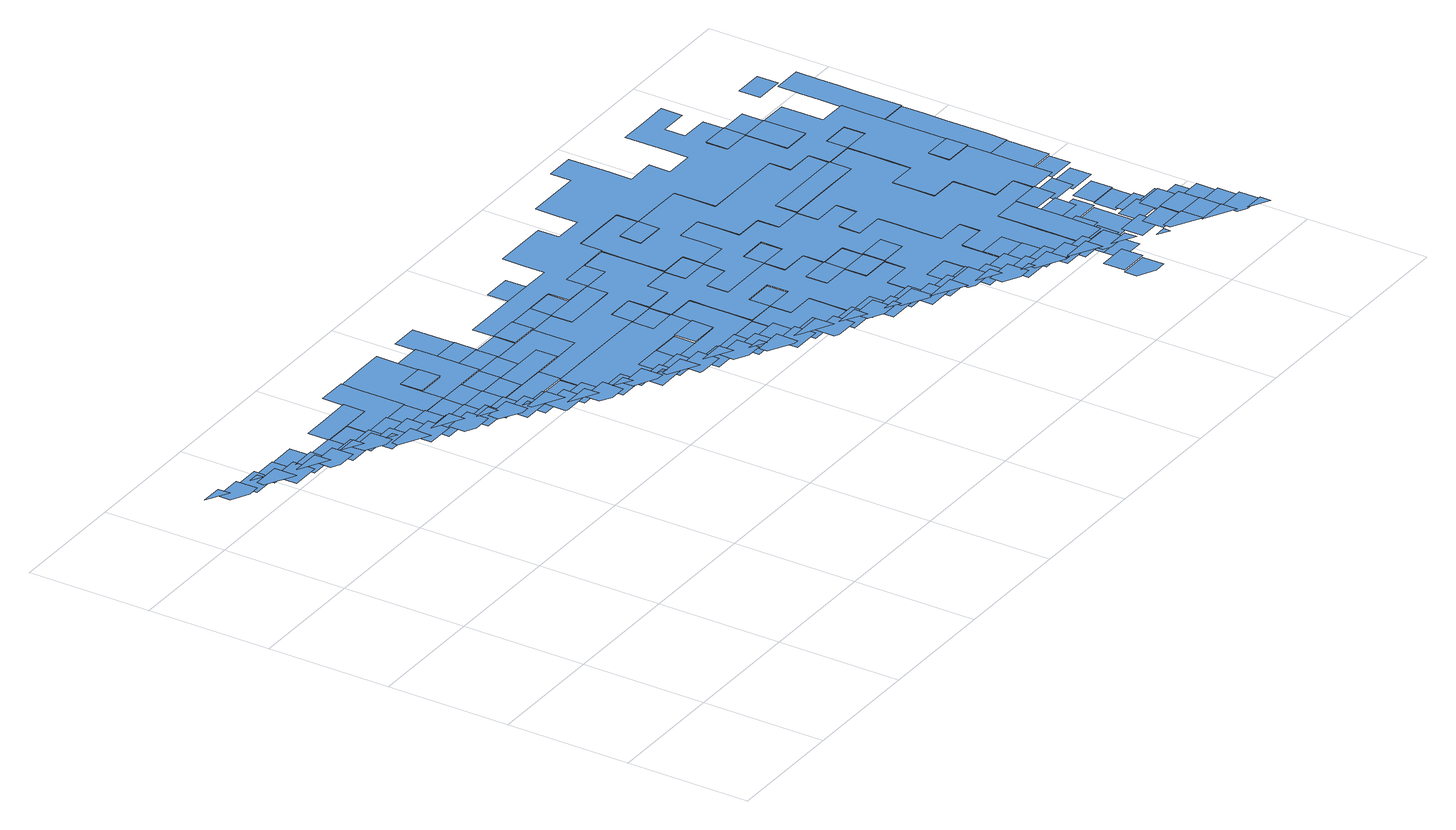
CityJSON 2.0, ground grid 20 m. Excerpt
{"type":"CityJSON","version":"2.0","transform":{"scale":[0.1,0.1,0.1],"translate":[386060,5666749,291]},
"CityObjects":{
"waterbody1":{"type":"WaterBody","attributes":{"Height":"298.3"},"geometry":[{"type":"MultiSurface","lod":"1","boundaries":[[[0,1,2]]]}]},
"waterbody2":{"type":"WaterBody","attributes":{"Height":"297.2"},"geometry":[{"type":"MultiSurface","lod":"1","boundaries":[[[3,4,5,6,7]]]}]},
"waterbody3":{"type":"WaterBody","attributes":{"Height":"299.4"},"geometry":[{"type":"MultiSurface","lod":"1","boundaries":[[[8,9,10]]]}]},
"waterbody4":{"type":"WaterBody","attributes":{"Height":"298.1"},"geometry":[{"type":"MultiSurface","lod":"1","boundaries":[[[11,12,13,14,15]]]}]},
"waterbody5":{"type":"WaterBody","attributes":{"Height":"296.5"},"geometry":[{"type":"MultiSurface","lod":"1","boundaries":[[[16,17,18,19]]]}]},
"waterbody6":{"type":"WaterBody","attributes":{"Height":"300.0"},"geometry":[{"type":"MultiSurface","lod":"1","boundaries":[[[20,21,22]]]}]},
"waterbody7":{"type":"WaterBody","attributes":{"Height":"299.1"},"geometry":[{"type":"MultiSurface","lod":"1","boundaries":[[[23,24,25,26]]]}]},
"waterbody8":{"type":"WaterBody","attributes":{"Height":"296.8"},"geometry":[{"type":"MultiSurface","lod":"1","boundaries":[[[27,28,29,30]]]}]},
"waterbody9":{"type":"WaterBody","attributes":{"Height":"295.7"},"geometry":[{"type":"MultiSurface","lod":"1","boundaries":[[[31,32,33,34]]]}]},
"waterbody10":{"type":"WaterBody","attributes":{"Height":"300.3"},"geometry":[{"type":"MultiSurface","lod":"1","boundaries":[[[35,36,37]]]}]},
"waterbody11":{"type":"WaterBody","attributes":{"Height":"297.9"},"geometry":[{"type":"MultiSurface","lod":"1","boundaries":[[[38,39,40,41,42]]]}]},
"waterbody12":{"type":"WaterBody","attributes":{"Height":"296.1"},"geometry":[{"type":"MultiSurface","lod":"1","boundaries":[[[43,44,45,46]]]}]},
"waterbody13":{"type":"WaterBody","attributes":{"Height":"295.5"},"geometry":[{"type":"MultiSurface","lod":"1","boundaries":[[[47,48,49,50]]]}]},
"waterbody14":{"type":"WaterBody","attributes":{"Height":"299.1"},"geometry":[{"type":"MultiSurface","lod":"1","boundaries":[[[51,52,53,54,55]]]}]},
"waterbody15":{"type":"WaterBody","attributes":{"Height":"300.1"},"geometry":[{"type":"MultiSurface","lod":"1","boundaries":[[[56,57,58]]]}]},
"waterbody16":{"type":"WaterBody","attributes":{"Height":"296.9"},"geometry":[{"type":"MultiSurface","lod":"1","boundaries":[[[59,60,61,62]]]}]},
"waterbody17":{"type":"WaterBody","attributes":{"Height":"295.8"},"geometry":[{"type":"MultiSurface","lod":"1","boundaries":[[[63,64,65,66]]]}]},
"waterbody18":{"type":"WaterBody","attributes":{"Height":"298.5"},"geometry":[{"type":"MultiSurface","lod":"1","boundaries":[[[67,68,69,70]]]}]},
"waterbody19":{"type":"WaterBody","attributes":{"Height":"297.5"},"geometry":[{"type":"MultiSurface","lod":"1","boundaries":[[[71,72,73,74]]]}]},
"waterbody20":{"type":"WaterBody","attributes":{"Height":"296.1"},"geometry":[{"type":"MultiSurface","lod":"1","boundaries":[[[75,76,77,78]]]}]},
"waterbody21":{"type":"WaterBody","attributes":{"Height":"295.5"},"geometry":[{"type":"MultiSurface","lod":"1","boundaries":[[[79,80,81,82]]]}]},
"waterbody22":{"type":"WaterBody","attributes":{"Height":"299.7"},"geometry":[{"type":"MultiSurface","lod":"1","boundaries":[[[83,84,85]]]}]},
"waterbody23":{"type":"WaterBody","attributes":{"Height":"297.4"},"geometry":[{"type":"MultiSurface","lod":"1","boundaries":[[[86,87,88,89]]]}]},
"waterbody24":{"type":"WaterBody","attributes":{"Height":"296.7"},"geometry":[{"type":"MultiSurface","lod":"1","boundaries":[[[90,91,92,93]]]}]},
"waterbody25":{"type":"WaterBody","attributes":{"Height":"295.7"},"geometry":[{"type":"MultiSurface","lod":"1","boundaries":[[[94,95,96,97,98,99]]]}]},
"waterbody26":{"type":"WaterBody","attributes":{"Height":"295.8"},"geometry":[{"type":"MultiSurface","lod":"1","boundaries":[[[100,101,102,103]]]}]},
"waterbody27":{"type":"WaterBody","attributes":{"Height":"297.6"},"geometry":[{"type":"MultiSurface","lod":"1","boundaries":[[[104,105,106,107,108]]]}]},
"waterbody28":{"type":"WaterBody","attributes":{"Height":"299.5"},"geometry":[{"type":"MultiSurface","lod":"1","boundaries":[[[109,110,111]]]}]},
"waterbody29":{"type":"WaterBody","attributes":{"Height":"296.0"},"geometry":[{"type":"MultiSurface","lod":"1","boundaries":[[[112,113,114,115]]]}]},
"waterbody30":{"type":"WaterBody","attributes":{"Height":"295.7"},"geometry":[{"type":"MultiSurface","lod":"1","boundaries":[[[116,117,118,119]]]}]},
"waterbody31":{"type":"WaterBody","attributes":{"Height":"295.6"},"geometry":[{"type":"MultiSurface","lod":"1","boundaries":[[[120,121,122,123,124,125,126,127,128,129]]]}]},
"waterbody32":{"type":"WaterBody","attributes":{"Height":"295.5"},"geometry":[{"type":"MultiSurface","lod":"1","boundaries":[[[130,131,132,133]]]}]},
"waterbody33":{"type":"WaterBody","attributes":{"Height":"298.1"},"geometry":[{"type":"MultiSurface","lod":"1","boundaries":[[[134,135,136,137,138]]]}]},
"waterbody34":{"type":"WaterBody","attributes":{"Height":"299.3"},"geometry":[{"type":"MultiSurface","lod":"1","boundaries":[[[139,140,141]]]}]},
"waterbody35":{"type":"WaterBody","attributes":{"Height":"296.4"},"geometry":[{"type":"MultiSurface","lod":"1","boundaries":[[[142,143,144,145]]]}]},
"waterbody36":{"type":"WaterBody","attributes":{"Height":"295.4"},"geometry":[{"type":"MultiSurface","lod":"1","boundaries":[[[146,147,148,149]]]}]},
"waterbody37":{"type":"WaterBody","attributes":{"Height":"295.3"},"geometry":[{"type":"MultiSurface","lod":"1","boundaries":[[[150,151,152,153]]]}]},
"waterbody38":{"type":"WaterBody","attributes":{"Height":"298.5"},"geometry":[{"type":"MultiSurface","lod":"1","boundaries":[[[154,155,156,157]]]}]},
"waterbody39":{"type":"WaterBody","attributes":{"Height":"296.6"},"geometry":[{"type":"MultiSurface","lod":"1","boundaries":[[[158,159,160,161]]]}]},
"waterbody40":{"type":"WaterBody","attributes":{"Height":"295.4"},"geometry":[{"type":"MultiSurface","lod":"1","boundaries":[[[162,163,146,164]]]}]},
"waterbody41":{"type":"WaterBody","attributes":{"Height":"295.3"},"geometry":[{"type":"MultiSurface","lod":"1","boundaries":[[[165,166,153,167]]]}]},
"waterbody42":{"type":"WaterBody","attributes":{"Height":"297.7"},"geometry":[{"type":"MultiSurface","lod":"1","boundaries":[[[168,169,170]]]}]},
"waterbody43":{"type":"WaterBody","attributes":{"Height":"295.2"},"geometry":[{"type":"MultiSurface","lod":"1","boundaries":[[[171,172,173,174]]]}]},
"waterbody44":{"type":"WaterBody","attributes":{"Height":"295.4"},"geometry":[{"type":"MultiSurface","lod":"1","boundaries":[[[175,176,177,178,179,180,181,182,183,184,185,186]]]}]},
"waterbody45":{"type":"WaterBody","attributes":{"Height":"296.4"},"geometry":[{"type":"MultiSurface","lod":"1","boundaries":[[[187,188,189,190,191]]]}]},
"waterbody46":{"type":"WaterBody","attributes":{"Height":"295.0"},"geometry":[{"type":"MultiSurface","lod":"1","boundaries":[[[192,193,194,195]]]}]},
"waterbody47":{"type":"WaterBody","attributes":{"Height":"295.5"},"geometry":[{"type":"MultiSurface","lod":"1","boundaries":[[[196,197,198,199]]]}]},
"waterbody48":{"type":"WaterBody","attributes":{"Height":"295.0"},"geometry":[{"type":"MultiSurface","lod":"1","boundaries":[[[200,201,202,203]]]}]},
"waterbody49":{"type":"WaterBody","attributes":{"Height":"296.4"},"geometry":[{"type":"MultiSurface","lod":"1","boundaries":[[[204,205,206,191,207]]]}]},
"waterbody50":{"type":"WaterBody","attributes":{"Height":"298.3"},"geometry":[{"type":"MultiSurface","lod":"1","boundaries":[[[208,209,210]]]}]},
"waterbody51":{"type":"WaterBody","attributes":{"Height":"295.3"},"geometry":[{"type":"MultiSurface","lod":"1","boundaries":[[[211,212,213,214,215,216,217,218,150,219]]]}]},
"waterbody52":{"type":"WaterBody","attributes":{"Height":"295.1"},"geometry":[{"type":"MultiSurface","lod":"1","boundaries":[[[220,221,222,223]]]}]},
"waterbody53":{"type":"WaterBody","attributes":{"Height":"294.8"},"geometry":[{"type":"MultiSurface","lod":"1","boundaries":[[[224,225,226,227,228,229]]]}]},
"waterbody54":{"type":"WaterBody","attributes":{"Height":"295.3"},"geometry":[{"type":"MultiSurface","lod":"1","boundaries":[[[230,231,232,233]]]}]},
"waterbody55":{"type":"WaterBody","attributes":{"Height":"294.5"},"geometry":[{"type":"MultiSurface","lod":"1","boundaries":[[[234,235,236,237]]]}]},
"waterbody56":{"type":"WaterBody","attributes":{"Height":"297.4"},"geometry":[{"type":"MultiSurface","lod":"1","boundaries":[[[238,239,240,241,242]]]}]},
"waterbody57":{"type":"WaterBody","attributes":{"Height":"295.4"},"geometry":[{"type":"MultiSurface","lod":"1","boundaries":[[[243,244,245,246]]]}]},
"waterbody58":{"type":"WaterBody","attributes":{"Height":"298.4"},"geometry":[{"type":"MultiSurface","lod":"1","boundaries":[[[247,248,249]]]}]},
"waterbody59":{"type":"WaterBody","attributes":{"Height":"295.0"},"geometry":[{"type":"MultiSurface","lod":"1","boundaries":[[[250,251,252,203]]]}]},
"waterbody60":{"type":"WaterBody","attributes":{"Height":"295.1"},"geometry":[{"type":"MultiSurface","lod":"1","boundaries":[[[253,254,255,223]]]}]},
"waterbody61":{"type":"WaterBody","attributes":{"Height":"294.9"},"geometry":[{"type":"MultiSurface","lod":"1","boundaries":[[[256,257,258,259,260,261]]]}]},
"waterbody62":{"type":"WaterBody","attributes":{"Height":"295.2"},"geometry":[{"type":"MultiSurface","lod":"1","boundaries":[[[262,263,264,265]]]}]},
"waterbody63":{"type":"WaterBody","attributes":{"Height":"297.7"},"geometry":[{"type":"MultiSurface","lod":"1","boundaries":[[[266,267,268,269]]]}]},
"waterbody64":{"type":"WaterBody","attributes":{"Height":"295.7"},"geometry":[{"type":"MultiSurface","lod":"1","boundaries":[[[270,271,272,273]]]}]},
"waterbody65":{"type":"WaterBody","attributes":{"Height":"295.1"},"geometry":[{"type":"MultiSurface","lod":"1","boundaries":[[[274,275,276,277,278,279]]]}]},
"waterbody66":{"type":"WaterBody","attributes":{"Height":"294.9"},"geometry":[{"type":"MultiSurface","lod":"1","boundaries":[[[280,281,282,283]]]}]},
"waterbody67":{"type":"WaterBody","attributes":{"Height":"298.5"},"geometry":[{"type":"MultiSurface","lod":"1","boundaries":[[[284,285,286]]]}]},
"waterbody68":{"type":"WaterBody","attributes":{"Height":"294.8"},"geometry":[{"type":"MultiSurface","lod":"1","boundaries":[[[287,288,289,290,291,292,293,294]]]}]},
"waterbody69":{"type":"WaterBody","attributes":{"Height":"296.5"},"geometry":[{"type":"MultiSurface","lod":"1","boundaries":[[[295,296,297,298,299]]]}]},
"waterbody70":{"type":"WaterBody","attributes":{"Height":"295.0"},"geometry":[{"type":"MultiSurface","lod":"1","boundaries":[[[300,301,302,303]]]}]},
"waterbody71":{"type":"WaterBody","attributes":{"Height":"294.5"},"geometry":[{"type":"MultiSurface","lod":"1","boundaries":[[[304,305,306,307]]]}]},
"waterbody72":{"type":"WaterBody","attributes":{"Height":"294.6"},"geometry":[{"type":"MultiSurface","lod":"1","boundaries":[[[308,309,310,311,312,313,314,315,316,317,318,319,320,321,322,323]]]}]},
"waterbody73":{"type":"WaterBody","attributes":{"Height":"295.0"},"geometry":[{"type":"MultiSurface","lod":"1","boundaries":[[[324,325,326,327]]]}]},
"waterbody74":{"type":"WaterBody","attributes":{"Height":"297.1"},"geometry":[{"type":"MultiSurface","lod":"1","boundaries":[[[328,329,330,331,332]]]}]},
"waterbody75":{"type":"WaterBody","attributes":{"Height":"298.3"},"geometry":[{"type":"MultiSurface","lod":"1","boundaries":[[[333,334,335]]]}]},
"waterbody76":{"type":"WaterBody","attributes":{"Height":"295.1"},"geometry":[{"type":"MultiSurface","lod":"1","boundaries":[[[336,337,338,339]]]}]},
"waterbody77":{"type":"WaterBody","attributes":{"Height":"294.4"},"geometry":[{"type":"MultiSurface","lod":"1","boundaries":[[[340,341,342,343]]]}]},
"waterbody78":{"type":"WaterBody","attributes":{"Height":"296.9"},"geometry":[{"type":"MultiSurface","lod":"1","boundaries":[[[344,345,346,347,348]]]}]},
"waterbody79":{"type":"WaterBody","attributes":{"Height":"294.8"},"geometry":[{"type":"MultiSurface","lod":"1","boundaries":[[[349,350,351,294]]]}]},
"waterbody80":{"type":"WaterBody","attributes":{"Height":"295.9"},"geometry":[{"type":"MultiSurface","lod":"1","boundaries":[[[352,353,354,355]]]}]},
"waterbody81":{"type":"WaterBody","attributes":{"Height":"294.6"},"geometry":[{"type":"MultiSurface","lod":"1","boundaries":[[[356,357,358,359]]]}]},
"waterbody82":{"type":"WaterBody","attributes":{"Height":"298.2"},"geometry":[{"type":"MultiSurface","lod":"1","boundaries":[[[360,361,362,363,364]]]}]},
"waterbody83":{"type":"WaterBody","attributes":{"Height":"294.7"},"geometry":[{"type":"MultiSurface","lod":"1","boundaries":[[[365,366,367,368,369,370,371,372,373,374,375,376,377,378,379,380,381,382,383,384,385,386,387,388,389,390]]]}]},
"waterbody84":{"type":"WaterBody","attributes":{"Height":"294.7"},"geometry":[{"type":"MultiSurface","lod":"1","boundaries":[[[391,392,393,394]]]}]},
"waterbody85":{"type":"WaterBody","attributes":{"Height":"294.5"},"geometry":[{"type":"MultiSurface","lod":"1","boundaries":[[[395,304,396,397,398,399,400,401,402,403,404,405]]]}]},
"waterbody86":{"type":"WaterBody","attributes":{"Height":"295.8"},"geometry":[{"type":"MultiSurface","lod":"1","boundaries":[[[406,407,408,409]]]}]},
"waterbody87":{"type":"WaterBody","attributes":{"Height":"294.7"},"geometry":[{"type":"MultiSurface","lod":"1","boundaries":[[[410,411,412,374]]]}]},
"waterbody88":{"type":"WaterBody","attributes":{"Height":"295.2"},"geometry":[{"type":"MultiSurface","lod":"1","boundaries":[[[413,414,415,416]]]}]},
"waterbody89":{"type":"WaterBody","attributes":{"Height":"294.5"},"geometry":[{"type":"MultiSurface","lod":"1","boundaries":[[[403,417,418,419]]]}]},
"waterbody90":{"type":"WaterBody","attributes":{"Height":"294.4"},"geometry":[{"type":"MultiSurface","lod":"1","boundaries":[[[420,421,422,423]]]}]},
"waterbody91":{"type":"WaterBody","attributes":{"Height":"294.8"},"geometry":[{"type":"MultiSurface","lod":"1","boundaries":[[[424,349,425,426,427,428]]]}]},
"waterbody92":{"type":"WaterBody","attributes":{"Height":"294.6"},"geometry":[{"type":"MultiSurface","lod":"1","boundaries":[[[429,430,431,309]]]}]},
"waterbody93":{"type":"WaterBody","attributes":{"Height":"294.8"},"geometry":[{"type":"MultiSurface","lod":"1","boundaries":[[[432,433,434,435]]]}]},
"waterbody94":{"type":"WaterBody","attributes":{"Height":"298.4"},"geometry":[{"type":"MultiSurface","lod":"1","boundaries":[[[436,437,438]]]}]},
"waterbody95":{"type":"WaterBody","attributes":{"Height":"296.3"},"geometry":[{"type":"MultiSurface","lod":"1","boundaries":[[[439,440,441,442,443]]]}]},
"waterbody96":{"type":"WaterBody","attributes":{"Height":"294.9"},"geometry":[{"type":"MultiSurface","lod":"1","boundaries":[[[444,445,446,447]]]}]},
"waterbody97":{"type":"WaterBody","attributes":{"Height":"297.6"},"geometry":[{"type":"MultiSurface","lod":"1","boundaries":[[[448,449,450,451,452]]]}]},
"waterbody98":{"type":"WaterBody","attributes":{"Height":"298.5"},"geometry":[{"type":"MultiSurface","lod":"1","boundaries":[[[453,454,455]]]}]},
"waterbody99":{"type":"WaterBody","attributes":{"Height":"294.5"},"geometry":[{"type":"MultiSurface","lod":"1","boundaries":[[[456,457,458,459,460,461,462,463,464,399]]]}]},
"waterbody100":{"type":"WaterBody","attributes":{"Height":"295.4"},"geometry":[{"type":"MultiSurface","lod":"1","boundaries":[[[465,466,467,468]]]}]},
"waterbody101":{"type":"WaterBody","attributes":{"Height":"294.8"},"geometry":[{"type":"MultiSurface","lod":"1","boundaries":[[[469,470,471,428]]]}]},
"waterbody102":{"type":"WaterBody","attributes":{"Height":"298.2"},"geometry":[{"type":"MultiSurface","lod":"1","boundaries":[[[472,473,474,475,476]]]}]},
"waterbody103":{"type":"WaterBody","attributes":{"Height":"295.9"},"geometry":[{"type":"MultiSurface","lod":"1","boundaries":[[[477,478,479,480]]]}]},
"waterbody104":{"type":"WaterBody","attributes":{"Height":"294.4"},"geometry":[{"type":"MultiSurface","lod":"1","boundaries":[[[481,482,483,484]]]}]},
"waterbody105":{"type":"WaterBody","attributes":{"Height":"294.7"},"geometry":[{"type":"MultiSurface","lod":"1","boundaries":[[[485,486,487,488]]]}]},
"waterbody106":{"type":"WaterBody","attributes":{"Height":"298.4"},"geometry":[{"type":"MultiSurface","lod":"1","boundaries":[[[489,490,491,492,493]]]}]},
"waterbody107":{"type":"WaterBody","attributes":{"Height":"294.6"},"geometry":[{"type":"MultiSurface","lod":"1","boundaries":[[[494,495,496,497,498,499,500,501,502,503,504,505,506,507,508,509,510,511,512,513,514,515,516,517,518,519,520,521,522,523,524,525,429,323],[526,527,528,498]]]}]},
"waterbody108":{"type":"WaterBody","attributes":{"Height":"296.7"},"geometry":[{"type":"MultiSurface","lod":"1","boundaries":[[[529,530,531,532]]]}]},
"waterbody109":{"type":"WaterBody","attributes":{"Height":"294.7"},"geometry":[{"type":"MultiSurface","lod":"1","boundaries":[[[533,390,534,535]]]}]},
"waterbody110":{"type":"WaterBody","attributes":{"Height":"295.2"},"geometry":[{"type":"MultiSurface","lod":"1","boundaries":[[[536,537,538,539]]]}]},
"waterbody111":{"type":"WaterBody","attributes":{"Height":"298.9"},"geometry":[{"type":"MultiSurface","lod":"1","boundaries":[[[540,541,542]]]}]},
"waterbody112":{"type":"WaterBody","attributes":{"Height":"298.1"},"geometry":[{"type":"MultiSurface","lod":"1","boundaries":[[[543,544,545,546,547]]]}]},
"waterbody113":{"type":"WaterBody","attributes":{"Height":"295.7"},"geometry":[{"type":"MultiSurface","lod":"1","boundaries":[[[548,549,550,551]]]}]},
"waterbody114":{"type":"WaterBody","attributes":{"Height":"294.7"},"geometry":[{"type":"MultiSurface","lod":"1","boundaries":[[[552,553,554,555]]]}]},
"waterbody115":{"type":"WaterBody","attributes":{"Height":"297.4"},"geometry":[{"type":"MultiSurface","lod":"1","boundaries":[[[556,557,558,559,560]]]}]},
"waterbody116":{"type":"WaterBody","attributes":{"Height":"298.6"},"geometry":[{"type":"MultiSurface","lod":"1","boundaries":[[[561,562,563]]]}]},
"waterbody117":{"type":"WaterBody","attributes":{"Height":"294.6"},"geometry":[{"type":"MultiSurface","lod":"1","boundaries":[[[564,565,566,516]]]}]},
"waterbody118":{"type":"WaterBody","attributes":{"Height":"296.3"},"geometry":[{"type":"MultiSurface","lod":"1","boundaries":[[[567,568,569,570]]]}]},
"waterbody119":{"type":"WaterBody","attributes":{"Height":"294.9"},"geometry":[{"type":"MultiSurface","lod":"1","boundaries":[[[571,572,573,574]]]}]},
"waterbody120":{"type":"WaterBody","attributes":{"Height":"294.7"},"geometry":[{"type":"MultiSurface","lod":"1","boundaries":[[[575,554,576,577]]]}]},
"waterbody121":{"type":"WaterBody","attributes":{"Height":"294.8"},"geometry":[{"type":"MultiSurface","lod":"1","boundaries":[[[578,579,580,581]]]}]},
"waterbody122":{"type":"WaterBody","attributes":{"Height":"294.6"},"geometry":[{"type":"MultiSurface","lod":"1","boundaries":[[[582,583,513,510]]]}]},
"waterbody123":{"type":"WaterBody","attributes":{"Height":"294.9"},"geometry":[{"type":"MultiSurface","lod":"1","boundaries":[[[584,585,586,587,588,589,590,591,592,593,594,595,596,597,598,599,600,601,602,603,604,605,606,607,608,609,610,611,612,613,614,615,616,617,618,283,619,620,621,622,623,624,625,626,627,628,629,574,630,631,632,633,634,635,636,637,638,639,640,641,642,643,644,645,646,647,648,649,650,651,652,653,654,655,656,657,658,659,660,661,662,663,664,665,666,667,668,669,670,671,672,673],[674,675,676,640]]]}]},
"waterbody124":{"type":"WaterBody","attributes":{"Height":"294.7"},"geometry":[{"type":"MultiSurface","lod":"1","boundaries":[[[677,678,555,679,575,680,681,577,682,683,684,685,686,687,688,689,690,691,692,693,694,695,696,697,698,699,700,701,702,703,704,705,706,707,708,709,710,711,712,713,535,714,715,716,717,718],[719,720,721,718]]]}]},
"waterbody125":{"type":"WaterBody","attributes":{"Height":"294.6"},"geometry":[{"type":"MultiSurface","lod":"1","boundaries":[[[722,723,724,725]]]}]},
"waterbody126":{"type":"WaterBody","attributes":{"Height":"298.2"},"geometry":[{"type":"MultiSurface","lod":"1","boundaries":[[[726,727,728,729,730]]]}]},
"waterbody127":{"type":"WaterBody","attributes":{"Height":"296.3"},"geometry":[{"type":"MultiSurface","lod":"1","boundaries":[[[731,732,567,733]]]}]},
"waterbody128":{"type":"WaterBody","attributes":{"Height":"298.4"},"geometry":[{"type":"MultiSurface","lod":"1","boundaries":[[[734,735,736]]]}]},
"waterbody129":{"type":"WaterBody","attributes":{"Height":"295.6"},"geometry":[{"type":"MultiSurface","lod":"1","boundaries":[[[737,738,739,740]]]}]},
"waterbody130":{"type":"WaterBody","attributes":{"Height":"294.8"},"geometry":[{"type":"MultiSurface","lod":"1","boundaries":[[[741,742,743,744]]]}]},
"waterbody131":{"type":"WaterBody","attributes":{"Height":"298.6"},"geometry":[{"type":"MultiSurface","lod":"1","boundaries":[[[745,746,747,748]]]}]},
"waterbody132":{"type":"WaterBody","attributes":{"Height":"297.3"},"geometry":[{"type":"MultiSurface","lod":"1","boundaries":[[[749,750,751,752]]]}]},
"waterbody133":{"type":"WaterBody","attributes":{"Height":"295.6"},"geometry":[{"type":"MultiSurface","lod":"1","boundaries":[[[753,754,737,755]]]}]},
"waterbody134":{"type":"WaterBody","attributes":{"Height":"295.0"},"geometry":[{"type":"MultiSurface","lod":"1","boundaries":[[[756,757,758,759]]]}]},
"waterbody135":{"type":"WaterBody","attributes":{"Height":"294.9"},"geometry":[{"type":"MultiSurface","lod":"1","boundaries":[[[760,761,762,763]]]}]},
"waterbody136":{"type":"WaterBody","attributes":{"Height":"294.8"},"geometry":[{"type":"MultiSurface","lod":"1","boundaries":[[[764,765,766,767,768,769,770,771,772,773,774,775,776,777,778,779,780,781,782,783,784,785,786,787,788,789,790,791,792,793,794,795],[796,797,798,795]]]}]},
"waterbody137":{"type":"WaterBody","attributes":{"Height":"298.7"},"geometry":[{"type":"MultiSurface","lod":"1","boundaries":[[[799,800,801]]]}]},
"waterbody138":{"type":"WaterBody","attributes":{"Height":"298.1"},"geometry":[{"type":"MultiSurface","lod":"1","boundaries":[[[802,803,804,805,806]]]}]},
"waterbody139":{"type":"WaterBody","attributes":{"Height":"296.0"},"geometry":[{"type":"MultiSurface","lod":"1","boundaries":[[[807,808,809,810]]]}]},
"waterbody140":{"type":"WaterBody","attributes":{"Height":"292.3"},"geometry":[{"type":"MultiSurface","lod":"1","boundaries":[[[811,812,813,814,815]]]}]},
"waterbody141":{"type":"WaterBody","attributes":{"Height":"298.1"},"geometry":[{"type":"MultiSurface","lod":"1","boundaries":[[[816,817,818]]]}]},
"waterbody142":{"type":"WaterBody","attributes":{"Height":"292.6"},"geometry":[{"type":"MultiSurface","lod":"1","boundaries":[[[819,820,821,822]]]}]},
"waterbody143":{"type":"WaterBody","attributes":{"Height":"294.4"},"geometry":[{"type":"MultiSurface","lod":"1","boundaries":[[[823,824,825,826]]]}]},
"waterbody144":{"type":"WaterBody","attributes":{"Height":"298.7"},"geometry":[{"type":"MultiSurface","lod":"1","boundaries":[[[827,828,829,830,831]]]}]},
"waterbody145":{"type":"WaterBody","attributes":{"Height":"294.8"},"geometry":[{"type":"MultiSurface","lod":"1","boundaries":[[[832,833,834,835,836,837,838,839,840,841,842,843,844,845,846,847,848,849,850,851,852,853,854,855,856,857,858,859,860,861,862,863,864,865,866,785,867,868,869,781]]]}]},
"waterbody146":{"type":"WaterBody","attributes":{"Height":"294.9"},"geometry":[{"type":"MultiSurface","lod":"1","boundaries":[[[870,871,872,873,874,875,876,877,878,879]]]}]},
"waterbody147":{"type":"WaterBody","attributes":{"Height":"298.3"},"geometry":[{"type":"MultiSurface","lod":"1","boundaries":[[[880,881,882,883]]]}]},
"waterbody148":{"type":"WaterBody","attributes":{"Height":"294.9"},"geometry":[{"type":"MultiSurface","lod":"1","boundaries":[[[884,885,886,887,888,889,890,639]]]}]},
"waterbody149":{"type":"WaterBody","attributes":{"Height":"295.9"},"geometry":[{"type":"MultiSurface","lod":"1","boundaries":[[[891,892,893,894]]]}]},
"waterbody150":{"type":"WaterBody","attributes":{"Height":"291.1"},"geometry":[{"type":"MultiSurface","lod":"1","boundaries":[[[895,896,897,898]]]}]},
"waterbody151":{"type":"WaterBody","attributes":{"Height":"298.6"},"geometry":[{"type":"MultiSurface","lod":"1","boundaries":[[[899,900,901,902,903]]]}]},
"waterbody152":{"type":"WaterBody","attributes":{"Height":"291.9"},"geometry":[{"type":"MultiSurface","lod":"1","boundaries":[[[904,905,906,907]]]}]},
"waterbody153":{"type":"WaterBody","attributes":{"Height":"298.5"},"geometry":[{"type":"MultiSurface","lod":"1","boundaries":[[[908,909,910,911]]]}]},
"waterbody154":{"type":"WaterBody","attributes":{"Height":"292.4"},"geometry":[{"type":"MultiSurface","lod":"1","boundaries":[[[912,913,914,915]]]}]},
"waterbody155":{"type":"WaterBody","attributes":{"Height":"298.4"},"geometry":[{"type":"MultiSurface","lod":"1","boundaries":[[[916,917,918,919]]]}]},
"waterbody156":{"type":"WaterBody","attributes":{"Height":"294.2"},"geometry":[{"type":"MultiSurface","lod":"1","boundaries":[[[920,921,922,923]]]}]},
"waterbody157":{"type":"WaterBody","attributes":{"Height":"297.8"},"geometry":[{"type":"MultiSurface","lod":"1","boundaries":[[[924,925,926,927]]]}]},
"waterbody158":{"type":"WaterBody","attributes":{"Height":"295.0"},"geometry":[{"type":"MultiSurface","lod":"1","boundaries":[[[928,929,930,931]]]}]},
"waterbody159":{"type":"WaterBody","attributes":{"Height":"295.0"},"geometry":[{"type":"MultiSurface","lod":"1","boundaries":[[[932,933,934,935]]]}]},
"waterbody160":{"type":"WaterBody","attributes":{"Height":"298.4"},"geometry":[{"type":"MultiSurface","lod":"1","boundaries":[[[936,937,938]]]}]},
"waterbody161":{"type":"WaterBody","attributes":{"Height":"298.2"},"geometry":[{"type":"MultiSurface","lod":"1","boundaries":[[[939,940,941,942,943]]]}]},
"waterbody162":{"type":"WaterBody","attributes":{"Height":"291.4"},"geometry":[{"type":"MultiSurface","lod":"1","boundaries":[[[944,945,946,947,948,949]]]}]},
"waterbody163":{"type":"WaterBody","attributes":{"Height":"297.7"},"geometry":[{"type":"MultiSurface","lod":"1","boundaries":[[[950,951,952,953]]]}]},
"waterbody164":{"type":"WaterBody","attributes":{"Height":"297.3"},"geometry":[{"type":"MultiSurface","lod":"1","boundaries":[[[954,955,956,957]]]}]},
"waterbody165":{"type":"WaterBody","attributes":{"Height":"291.7"},"geometry":[{"type":"MultiSurface","lod":"1","boundaries":[[[958,959,960,961]]]}]},
"waterbody166":{"type":"WaterBody","attributes":{"Height":"295.0"},"geometry":[{"type":"MultiSurface","lod":"1","boundaries":[[[962,963,964,965]]]}]},
"waterbody167":{"type":"WaterBody","attributes":{"Height":"296.1"},"geometry":[{"type":"MultiSurface","lod":"1","boundaries":[[[966,967,968,969]]]}]},
"waterbody168":{"type":"WaterBody","attributes":{"Height":"294.0"},"geometry":[{"type":"MultiSurface","lod":"1","boundaries":[[[970,971,972,973]]]}]},
"waterbody169":{"type":"WaterBody","attributes":{"Height":"294.3"},"geometry":[{"type":"MultiSurface","lod":"1","boundaries":[[[974,975,976,977]]]}]},
"waterbody170":{"type":"WaterBody","attributes":{"Height":"292.5"},"geometry":[{"type":"MultiSurface","lod":"1","boundaries":[[[978,979,980,981]]]}]},
"waterbody171":{"type":"WaterBody","attributes":{"Height":"295.0"},"geometry":[{"type":"MultiSurface","lod":"1","boundaries":[[[965,982,983,984,985,986]]]}]},
"waterbody172":{"type":"WaterBody","attributes":{"Height":"292.1"},"geometry":[{"type":"MultiSurface","lod":"1","boundaries":[[[987,988,989,990]]]}]},
"waterbody173":{"type":"WaterBody","attributes":{"Height":"292.3"},"geometry":[{"type":"MultiSurface","lod":"1","boundaries":[[[991,992,993,994]]]}]},
"waterbody174":{"type":"WaterBody","attributes":{"Height":"294.9"},"geometry":[{"type":"MultiSurface","lod":"1","boundaries":[[[668,995,586,673]]]}]},
"waterbody175":{"type":"WaterBody","attributes":{"Height":"294.8"},"geometry":[{"type":"MultiSurface","lod":"1","boundaries":[[[996,997,998,866]]]}]},
"waterbody176":{"type":"WaterBody","attributes":{"Height":"293.3"},"geometry":[{"type":"MultiSurface","lod":"1","boundaries":[[[999,1000,1001,1002]]]}]},
"waterbody177":{"type":"WaterBody","attributes":{"Height":"295.0"},"geometry":[{"type":"MultiSurface","lod":"1","boundaries":[[[1003,1004,1005,1006]]]}]},
"waterbody178":{"type":"WaterBody","attributes":{"Height":"294.2"},"geometry":[{"type":"MultiSurface","lod":"1","boundaries":[[[1007,1008,1009,1010]]]}]},
"waterbody179":{"type":"WaterBody","attributes":{"Height":"294.5"},"geometry":[{"type":"MultiSurface","lod":"1","boundaries":[[[1011,1012,1013,1014,1015,1016]]]}]},
"waterbody180":{"type":"WaterBody","attributes":{"Height":"294.6"},"geometry":[{"type":"MultiSurface","lod":"1","boundaries":[[[1017,1018,1019,1020,1021,1022,1023,1024,1025,1026,1027,1028]]]}]},
"waterbody181":{"type":"WaterBody","attributes":{"Height":"295.3"},"geometry":[{"type":"MultiSurface","lod":"1","boundaries":[[[1029,1030,1031,1032]]]}]},
"waterbody182":{"type":"WaterBody","attributes":{"Height":"294.7"},"geometry":[{"type":"MultiSurface","lod":"1","boundaries":[[[1033,1034,1035,1036,1037,1038,1039,1040,1041,1042,1043,1044]]]}]}
},
"vertices":[
[36,813,73],[36,833,73],[1,833,73],
[65,798,62],[84,798,62],[84,833,62],[36,833,62],[36,813,62],
[84,798,84],[65,798,84],[84,787,84],
[131,762,71],[131,798,71],[84,798,71],[84,787,71],[129,762,71],
[131,798,55],[131,833,55],[84,833,55],[84,798,55],
[131,762,90],[129,762,90],[131,761,90],
[179,762,81],[131,762,81],[131,761,81],[179,735,81],
[179,762,58],[179,798,58],[131,798,58],[131,762,58],
[179,798,47],[179,833,47],[131,833,47],[131,798,47],
[226,709,93],[226,727,93],[193,727,93],
[226,727,69],[226,762,69],[179,762,69],[179,735,69],[193,727,69],
[226,762,51],[226,798,51],[179,798,51],[179,762,51],
[226,798,45],[226,833,45],[179,833,45],[179,798,45],
[258,692,81],[274,692,81],[274,727,81],[226,727,81],[226,709,81],
[274,683,91],[274,692,91],[258,692,91],
[274,727,59],[274,762,59],[226,762,59],[226,727,59],
[274,762,48],[274,798,48],[226,798,48],[226,762,48],
[322,692,75],[274,692,75],[274,683,75],[322,657,75],
[322,692,65],[322,727,65],[274,727,65],[274,692,65],
[322,727,51],[322,762,51],[274,762,51],[274,727,51],
[322,762,45],[322,798,45],[274,798,45],[274,762,45],
[369,631,87],[369,657,87],[322,657,87],
[369,657,64],[369,692,64],[322,692,64],[322,657,64],
[369,692,57],[369,727,57],[322,727,57],[322,692,57],
[369,798,47],[369,833,47],[322,833,47],[274,833,47],[274,798,47],[322,798,47],
[369,727,48],[369,762,48],[322,762,48],[322,727,48],
[417,622,66],[417,657,66],[369,657,66],[369,631,66],[386,622,66],
[417,622,85],[386,622,85],[417,605,85],
[417,657,50],[417,692,50],[369,692,50],[369,657,50],
[417,692,47],[417,727,47],[369,727,47],[369,692,47],
[322,798,46],[322,762,46],[369,762,46],[417,762,46],[417,798,46],[417,833,46],[417,868,46],[369,868,46],[369,833,46],[369,798,46],
[417,727,45],[417,762,45],[369,762,45],[369,727,45],
[451,586,71],[464,586,71],[464,622,71],[417,622,71],[417,605,71],
[464,586,83],[451,586,83],[464,579,83],
[464,622,54],[464,657,54],[417,657,54],[417,622,54],
[464,657,44],[464,692,44],[417,692,44],[417,657,44],
[464,727,43],[417,727,43],[417,692,43],[464,692,43],
[512,586,75],[464,586,75],[464,579,75],[512,553,75],
[512,586,56],[512,622,56],[464,622,56],[464,586,56],
[512,622,44],[512,657,44],[464,622,44],
[512,657,43],[512,692,43],[464,657,43],
[560,551,67],[515,551,67],[560,527,67],
[512,692,42],[512,727,42],[464,727,42],[464,692,42],
[417,798,44],[417,762,44],[417,727,44],[464,727,44],[464,762,44],[464,798,44],[512,798,44],[512,833,44],[512,868,44],[464,868,44],[417,868,44],[417,833,44],
[560,586,54],[512,586,54],[512,553,54],[515,551,54],[560,551,54],
[560,586,40],[560,622,40],[512,622,40],[512,586,40],
[512,762,45],[512,798,45],[464,798,45],[464,762,45],
[512,692,40],[512,657,40],[560,657,40],[560,692,40],
[579,516,54],[607,516,54],[607,551,54],[560,527,54],
[607,500,73],[607,516,73],[579,516,73],
[560,727,43],[560,762,43],[560,798,43],[560,833,43],[512,833,43],[512,798,43],[512,762,43],[464,762,43],[512,727,43],
[512,727,41],[512,692,41],[560,692,41],[560,727,41],
[607,622,38],[607,657,38],[560,657,38],[512,657,38],[512,622,38],[560,622,38],
[607,551,43],[607,586,43],[560,586,43],[560,551,43],
[607,586,35],[607,622,35],[560,622,35],[560,586,35],
[655,481,64],[655,516,64],[607,516,64],[607,500,64],[643,481,64],
[655,516,44],[655,551,44],[607,551,44],[607,516,44],
[655,474,74],[655,481,74],[643,481,74],
[607,692,40],[607,727,40],[560,727,40],
[607,727,41],[607,762,41],[560,762,41],
[655,657,39],[655,692,39],[607,692,39],[560,692,39],[560,657,39],[607,657,39],
[607,762,42],[607,798,42],[560,798,42],[560,762,42],
[702,481,67],[655,481,67],[655,474,67],[702,448,67],
[702,481,47],[702,516,47],[655,516,47],[655,481,47],
[560,798,41],[607,798,41],[607,833,41],[607,868,41],[560,868,41],[560,833,41],
[607,762,39],[607,727,39],[655,727,39],[655,762,39],
[750,446,75],[708,446,75],[750,422,75],
[655,727,38],[607,727,38],[607,692,38],[655,692,38],[655,657,38],[702,657,38],[702,692,38],[702,727,38],
[708,446,55],[750,446,55],[750,481,55],[702,481,55],[702,448,55],
[750,481,40],[750,516,40],[702,516,40],[702,481,40],
[750,516,35],[750,551,35],[702,551,35],[702,516,35],
[798,586,36],[798,622,36],[750,622,36],[702,622,36],[655,622,36],[607,622,36],[607,586,36],[607,551,36],[655,551,36],[655,516,36],[702,516,36],[702,551,36],[750,551,36],[798,551,36],[845,551,36],[845,586,36],
[702,727,40],[702,762,40],[655,762,40],[655,727,40],
[772,410,61],[798,410,61],[798,446,61],[750,446,61],[750,422,61],
[798,410,73],[772,410,73],[798,396,73],
[798,446,41],[798,481,41],[750,481,41],[750,446,41],
[798,516,34],[798,551,34],[750,551,34],[750,516,34],
[836,375,59],[845,375,59],[845,410,59],[798,410,59],[798,396,59],
[750,727,38],[750,762,38],[702,762,38],
[845,410,49],[845,446,49],[798,446,49],[798,410,49],
[845,446,36],[845,481,36],[798,481,36],[798,446,36],
[893,344,72],[893,375,72],[845,375,72],[836,375,72],[845,370,72],
[940,692,37],[940,727,37],[940,762,37],[893,762,37],[893,727,37],[845,727,37],[845,692,37],[798,692,37],[750,692,37],[750,727,37],[702,727,37],[702,692,37],[702,657,37],[655,657,37],[607,657,37],[607,622,37],[655,622,37],[702,622,37],[750,622,37],[798,622,37],[798,657,37],[845,657,37],[845,622,37],[893,622,37],[893,657,37],[940,657,37],
[845,516,37],[845,551,37],[798,551,37],[798,516,37],
[798,516,35],[750,481,35],[798,481,35],[845,481,35],[893,481,35],[893,516,35],[893,551,35],[893,586,35],[845,586,35],[845,551,35],[845,516,35],
[893,375,48],[893,410,48],[845,410,48],[845,375,48],
[798,727,37],[798,762,37],[750,762,37],
[893,410,42],[893,446,42],[845,446,42],[845,410,42],
[845,622,35],[798,622,35],[798,586,35],
[893,446,34],[893,481,34],[845,481,34],[845,446,34],
[798,727,38],[750,692,38],[798,692,38],[845,692,38],[845,727,38],
[845,622,36],[845,657,36],[798,657,36],
[798,798,38],[798,833,38],[750,833,38],[750,798,38],
[940,318,74],[940,340,74],[900,340,74],
[940,340,53],[940,375,53],[893,375,53],[893,344,53],[900,340,53],
[940,375,39],[940,410,39],[893,410,39],[893,375,39],
[988,305,66],[988,340,66],[940,340,66],[940,318,66],[965,305,66],
[988,292,75],[988,305,75],[965,305,75],
[893,446,35],[893,410,35],[940,410,35],[940,375,35],[988,375,35],[988,410,35],[988,446,35],[940,446,35],[940,481,35],
[988,340,44],[988,375,44],[940,375,44],[940,340,44],
[893,727,38],[893,762,38],[845,762,38],
[1036,270,72],[1036,305,72],[988,305,72],[988,292,72],[1029,270,72],
[1036,305,49],[1036,340,49],[988,340,49],[988,305,49],
[988,481,34],[988,516,34],[940,516,34],[940,481,34],
[1036,340,37],[1036,375,37],[988,375,37],[988,340,37],
[1083,240,74],[1083,270,74],[1036,270,74],[1029,270,74],[1036,266,74],
[893,586,36],[893,551,36],[893,516,36],[893,481,36],[940,481,36],[940,446,36],[988,446,36],[988,410,36],[988,375,36],[1036,375,36],[1036,340,36],[1083,340,36],[1083,375,36],[1131,375,36],[1131,410,36],[1083,410,36],[1083,446,36],[1036,446,36],[1036,481,36],[1083,481,36],[1083,516,36],[1036,516,36],[1036,551,36],[988,551,36],[940,551,36],[940,586,36],[988,586,36],[988,622,36],[940,622,36],[940,657,36],[893,657,36],[893,622,36],[940,516,36],[988,516,36],[988,481,36],
[1083,270,57],[1083,305,57],[1036,305,57],[1036,270,57],
[988,657,37],[940,622,37],[988,622,37],
[1083,305,42],[1083,340,42],[1036,340,42],[1036,305,42],
[1131,234,79],[1093,234,79],[1131,214,79],
[1131,234,71],[1131,270,71],[1083,270,71],[1083,240,71],[1093,234,71],
[1131,270,47],[1131,305,47],[1083,305,47],[1083,270,47],
[1036,481,37],[1036,446,37],[1083,446,37],[1083,481,37],
[1158,199,64],[1178,199,64],[1178,234,64],[1131,234,64],[1131,214,64],
[1178,199,76],[1158,199,76],[1178,188,76],
[1083,551,36],[1083,586,36],[1036,586,36],
[1178,234,53],[1178,270,53],[1131,270,53],[1131,234,53],
[988,762,39],[988,727,39],[1036,727,39],[1036,762,39],
[1131,446,37],[1083,410,37],[1131,410,37],
[1178,270,38],[1178,305,38],[1131,305,38],[1131,270,38],
[1131,446,36],[1131,481,36],
[1274,762,39],[1274,798,39],[1321,798,39],[1321,833,39],[1274,833,39],[1274,868,39],[1321,868,39],[1321,903,39],[1274,903,39],[1226,903,39],[1226,868,39],[1226,833,39],[1226,798,39],[1178,798,39],[1178,833,39],[1131,833,39],[1131,868,39],[1131,903,39],[1131,938,39],[1083,938,39],[1083,903,39],[1036,903,39],[988,903,39],[988,868,39],[988,833,39],[940,833,39],[940,868,39],[893,868,39],[845,868,39],[845,833,39],[845,798,39],[798,798,39],[750,798,39],[702,798,39],[655,798,39],[702,762,39],[750,762,39],[798,762,39],[798,727,39],[845,727,39],[845,762,39],[893,762,39],[940,762,39],[940,798,39],[988,798,39],[1036,798,39],[1083,762,39],[1131,762,39],[1131,727,39],[1131,692,39],[1178,692,39],[1226,692,39],[1274,692,39],[1274,657,39],[1321,657,39],[1321,622,39],[1369,622,39],[1369,586,39],[1369,551,39],[1369,516,39],[1321,516,39],[1321,481,39],[1321,446,39],[1369,446,39],[1369,410,39],[1369,375,39],[1416,375,39],[1416,340,39],[1464,340,39],[1464,375,39],[1464,410,39],[1464,446,39],[1464,481,39],[1416,481,39],[1416,516,39],[1464,516,39],[1464,551,39],[1464,586,39],[1464,622,39],[1464,657,39],[1464,692,39],[1416,692,39],[1416,727,39],[1416,762,39],[1369,762,39],[1369,727,39],[1369,692,39],[1321,692,39],[1321,727,39],[1321,762,39],[1369,657,39],[1416,657,39],[1416,622,39],
[1036,516,37],[1083,516,37],[1131,481,37],[1178,446,37],[1178,410,37],[1131,375,37],[1083,375,37],[1083,340,37],[1083,305,37],[1131,305,37],[1131,340,37],[1178,340,37],[1178,305,37],[1178,270,37],[1226,270,37],[1226,305,37],[1226,340,37],[1274,340,37],[1274,375,37],[1226,375,37],[1226,410,37],[1226,446,37],[1226,481,37],[1178,481,37],[1178,516,37],[1226,516,37],[1226,551,37],[1178,551,37],[1178,586,37],[1131,586,37],[1131,622,37],[1083,622,37],[1083,657,37],[1083,692,37],[1036,692,37],[1036,657,37],[1036,622,37],[988,586,37],[940,586,37],[940,551,37],[988,551,37],[1036,551,37],[1036,586,37],[1083,586,37],[1083,551,37],
[1178,305,36],[1178,340,36],[1131,340,36],[1131,305,36],
[1222,164,72],[1226,164,72],[1226,199,72],[1178,199,72],[1178,188,72],
[1226,199,53],[1226,234,53],[1178,199,53],
[1226,162,74],[1226,164,74],[1222,164,74],
[1226,234,46],[1226,270,46],[1178,270,46],[1178,234,46],
[1178,410,38],[1178,446,38],[1131,446,38],[1131,410,38],
[1274,164,76],[1226,164,76],[1226,162,76],[1274,136,76],
[1274,164,63],[1274,199,63],[1226,199,63],[1226,164,63],
[1274,199,46],[1274,234,46],[1226,199,46],
[1274,234,40],[1274,270,40],[1226,270,40],[1226,234,40],
[1274,270,39],[1274,305,39],[1226,305,39],[1226,270,39],
[1036,798,38],[988,798,38],[940,798,38],[940,762,38],[940,727,38],[940,692,38],[940,657,38],[988,657,38],[988,622,38],[1036,622,38],[1036,657,38],[1036,692,38],[1083,692,38],[1083,657,38],[1083,622,38],[1131,622,38],[1131,586,38],[1178,586,38],[1178,622,38],[1226,622,38],[1274,622,38],[1321,622,38],[1321,657,38],[1274,657,38],[1274,692,38],[1226,692,38],[1178,692,38],[1131,692,38],[1131,727,38],[1131,762,38],[1083,762,38],[1036,762,38],[1036,727,38],[988,727,38],[988,762,38],
[1321,109,77],[1321,129,77],[1286,129,77],
[1286,129,71],[1321,129,71],[1321,164,71],[1274,164,71],[1274,136,71],
[1321,164,50],[1321,199,50],[1274,199,50],[1274,164,50],
[1369,94,13],[1369,129,13],[1321,129,13],[1321,109,13],[1350,94,13],
[1369,94,71],[1350,94,71],[1369,83,71],
[1369,129,16],[1369,164,16],[1321,164,16],[1321,129,16],
[1369,164,34],[1369,199,34],[1321,199,34],[1321,164,34],
[1415,58,77],[1416,58,77],[1416,94,77],[1369,94,77],[1369,83,77],
[1178,551,38],[1226,551,38],[1226,516,38],[1178,516,38],[1178,481,38],[1226,481,38],[1226,446,38],[1226,410,38],[1226,375,38],[1274,375,38],[1274,340,38],[1226,340,38],[1226,305,38],[1274,305,38],[1274,270,38],[1274,234,38],[1274,199,38],[1321,199,38],[1321,234,38],[1321,270,38],[1321,305,38],[1321,340,38],[1369,340,38],[1416,340,38],[1416,375,38],[1369,375,38],[1369,410,38],[1369,446,38],[1321,446,38],[1321,481,38],[1321,516,38],[1369,516,38],[1369,551,38],[1369,586,38],[1369,622,38],[1321,586,38],[1274,586,38],[1226,586,38],
[1321,270,39],[1321,234,39],[1321,199,39],[1369,199,39],[1369,234,39],[1369,270,39],[1369,305,39],[1369,340,39],[1321,340,39],[1321,305,39],
[1416,94,73],[1416,129,73],[1369,129,73],[1369,94,73],
[1274,622,39],[1226,622,39],[1178,622,39],[1178,586,39],[1226,586,39],[1274,586,39],[1321,586,39],
[1416,129,49],[1416,164,49],[1369,164,49],[1369,129,49],
[1416,164,1],[1416,199,1],[1369,199,1],[1369,164,1],
[1464,31,76],[1464,58,76],[1416,58,76],[1415,58,76],[1416,57,76],
[1416,199,9],[1416,234,9],[1369,234,9],[1369,199,9],
[1464,58,75],[1464,94,75],[1416,94,75],[1416,58,75],
[1416,234,14],[1416,270,14],[1369,270,14],[1369,234,14],
[1464,94,74],[1464,129,74],[1416,129,74],[1416,94,74],
[1416,270,32],[1416,305,32],[1369,305,32],[1369,270,32],
[1464,129,68],[1464,164,68],[1416,164,68],[1416,129,68],
[1416,305,40],[1416,340,40],[1369,340,40],[1369,305,40],
[1464,164,40],[1464,199,40],[1416,199,40],[1416,164,40],
[1512,5,74],[1512,23,74],[1479,23,74],
[1512,23,72],[1512,58,72],[1464,58,72],[1464,31,72],[1479,23,72],
[1416,199,4],[1464,199,4],[1464,234,4],[1464,270,4],[1416,270,4],[1416,234,4],
[1512,58,67],[1512,94,67],[1464,94,67],[1464,58,67],
[1512,94,63],[1512,129,63],[1464,129,63],[1464,94,63],
[1464,270,7],[1464,305,7],[1416,305,7],[1416,270,7],
[1321,798,40],[1274,798,40],[1274,762,40],[1321,762,40],
[1512,129,51],[1512,164,51],[1464,164,51],[1464,129,51],
[1464,305,30],[1464,340,30],[1416,340,30],[1416,305,30],
[1512,164,33],[1512,199,33],[1464,199,33],[1464,164,33],
[1512,199,15],[1512,234,15],[1464,234,15],[1464,199,15],
[1321,727,40],[1321,692,40],[1369,692,40],[1369,727,40],[1369,762,40],
[1512,234,11],[1512,270,11],[1464,270,11],[1464,234,11],
[1512,270,13],[1512,305,13],[1464,305,13],[1464,270,13],
[1369,798,39],
[1416,622,38],[1416,657,38],[1369,657,38],
[1512,305,23],[1512,340,23],[1464,340,23],[1464,305,23],
[1464,481,40],[1464,516,40],[1416,516,40],[1416,481,40],
[1512,340,32],[1512,375,32],[1464,375,32],[1464,340,32],
[1464,375,35],[1512,375,35],[1512,410,35],[1512,446,35],[1464,446,35],[1464,410,35],
[1464,551,36],[1464,516,36],[1464,481,36],[1464,446,36],[1512,446,36],[1512,481,36],[1512,516,36],[1512,551,36],[1512,586,36],[1512,622,36],[1464,622,36],[1464,586,36],
[1464,798,43],[1464,833,43],[1416,833,43],[1416,798,43],
[1464,692,37],[1464,657,37],[1464,622,37],[1512,622,37],[1512,657,37],[1512,692,37],[1512,727,37],[1512,762,37],[1512,798,37],[1464,798,37],[1464,762,37],[1464,727,37]
]}
